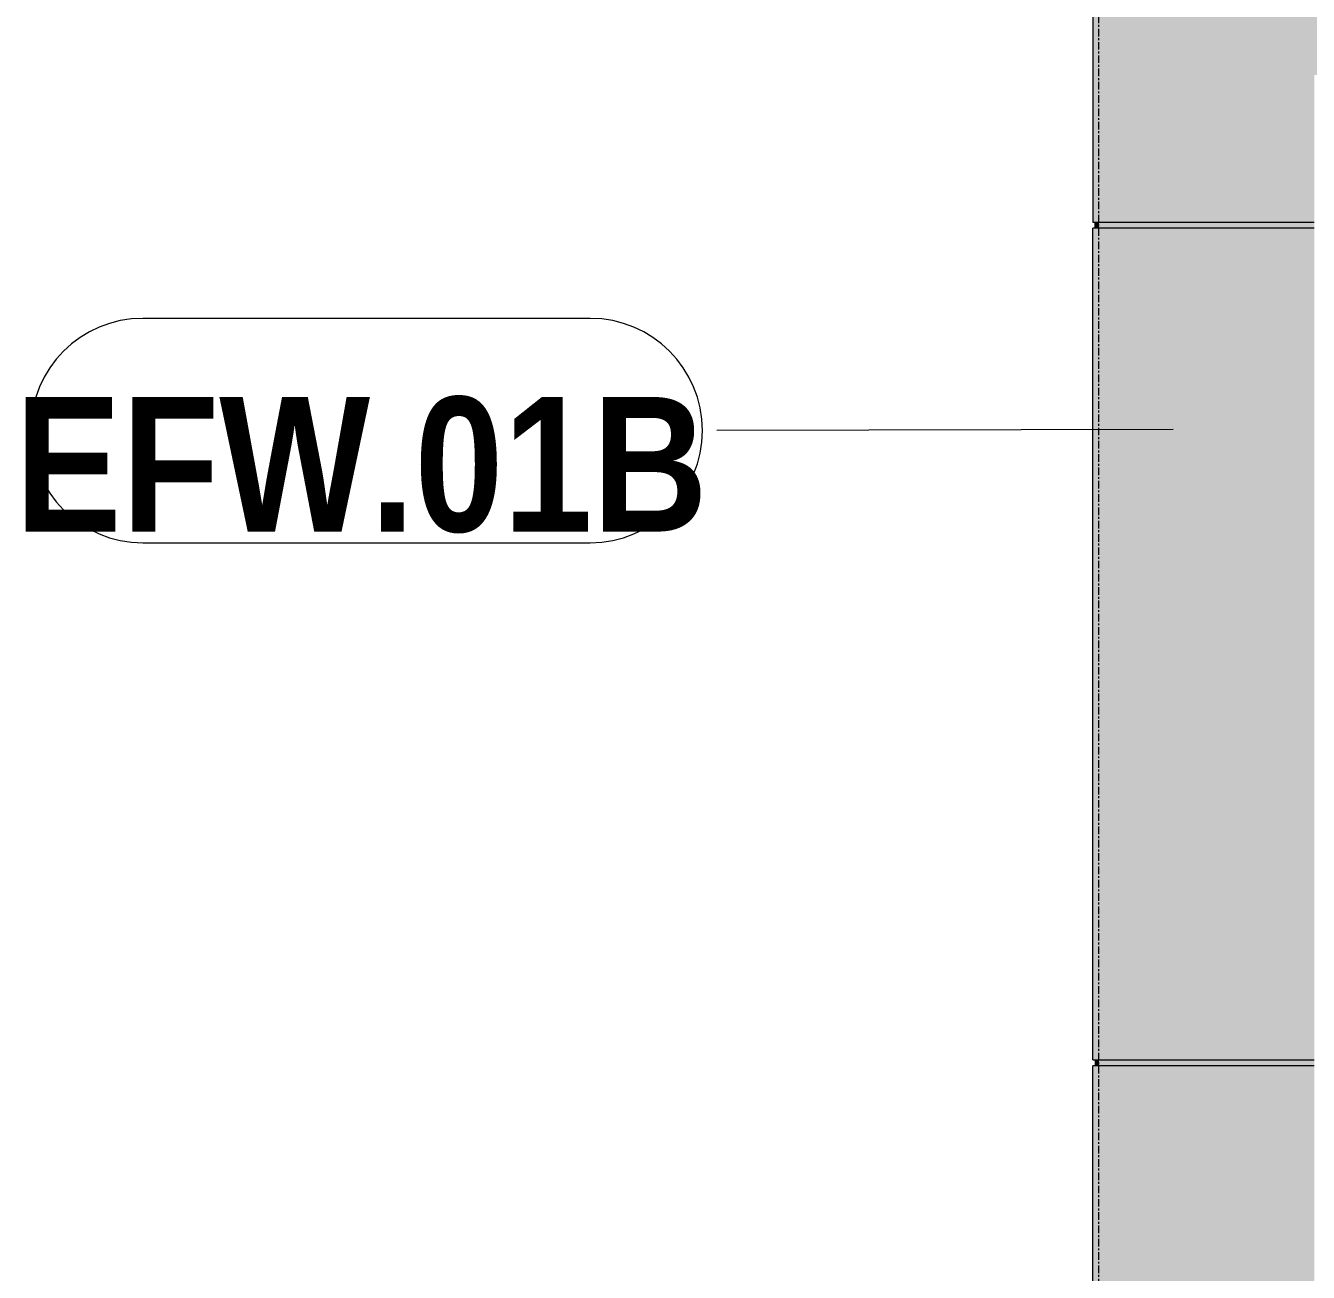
# Model space of a CAD drawing. Header units: millimetres. Extents: x 9199 to 175431, y -4466 to 35300.
# Drawn here: x 15443 to 17587, y 2945 to 5028 of the extents above; entities that cross this region are included whole.
import ezdxf

# ---------------------------------------------------------------- set-up
doc = ezdxf.new("R2010")
doc.units = ezdxf.units.MM
doc.linetypes.add('Grid Line', pattern=[22.225, 12.7, -3.175, 3.175, -3.175])
for name, color, linetype, lineweight in [('A-WALL', 113, 'Continuous', 9), ('A-WALL-IDEN', 211, 'Continuous', 9), ('A-WALL-PATT-2', 111, 'Continuous', 5), ('S-GRID-1', 1, 'Grid Line', 9)]:
    doc.layers.add(name, color=color, linetype=linetype, lineweight=lineweight)
doc.styles.add('Arial_B', font='arialbd.ttf', dxfattribs={"width": 0.85, "height": 225})

# ---------------------------------------------------------------- blocks, each defined once
blk = doc.blocks.new('CTL_WALL TAG NO MARK - 10-2062273-TKCS_MẶT ĐỨNG HƯỚNG ĐÔNG')
at = {"layer": 'A-WALL-IDEN'}
for p, q in [((16419.1, 30293.1), (15671.4, 30293.1)), ((15671.4, 29918.1), (16419.1, 29918.1))]:
    blk.add_line(p, q, dxfattribs=at)
for centre, start, end in [((15671.4, 30105.6), 90, 270), ((16419.1, 30105.6), 270, 90)]:
    blk.add_arc(centre, 187.5, start, end, dxfattribs=at)

msp = doc.modelspace()

# ---------------------------------------------------------------- hatches: boundary and pattern name
at = {"layer": 'A-WALL-PATT-2'}
h = msp.add_hatch(color=256, dxfattribs=at)
h.paths.add_polyline_path([(17236.9, 2200), (17236.9, 3290), (17226.9, 3290), (17226.9, 2200)])
h.paths.add_polyline_path([(17236.9, 3300), (17236.9, 4690), (17226.9, 4690), (17226.9, 3300)])
h.paths.add_polyline_path([(17226.9, 4700), (17236.9, 4700), (17236.9, 5550), (17226.9, 5550)])
h = msp.add_hatch(color=256, dxfattribs=at)
h.paths.add_polyline_path([(17268.2, 2200), (17596.9, 2200), (17596.9, 3290), (17236.9, 3290), (17236.9, 2200)])
h.paths.add_polyline_path([(17596.9, 3300), (17596.9, 4690), (17236.9, 4690), (17236.9, 3300), (17268.2, 3300)])
h.paths.add_polyline_path([(17236.9, 4700), (17596.9, 4700), (17596.9, 4945.8), (17586.9, 4945.8), (17586.9, 5550), (17236.9, 5550)])
for points in [[(19126.9, 4945.8), (19136.9, 4945.8), (19136.9, 5550), (17586.9, 5550), (17586.9, 4945.8), (18326.3, 4945.8)], [(17236.9, 4690), (17236.9, 4700), (17230.9, 4700), (17230.9, 4690)], [(17268.2, 4690), (17596.9, 4690), (17596.9, 4700), (17236.9, 4700), (17236.9, 4690)], [(17236.9, 3290), (17236.9, 3300), (17230.9, 3300), (17230.9, 3290)], [(17268.2, 3290), (17596.9, 3290), (17596.9, 3300), (17236.9, 3300), (17236.9, 3290)]]:
    msp.add_hatch(color=256, dxfattribs=at).paths.add_polyline_path(points)

# ---------------------------------------------------------------- linework, layer by layer
at = {"layer": 'A-WALL'}
for p, q in [((17226.9, 29350), (17226.9, 4700)), ((17226.9, 4700), (17596.9, 4700)), ((17230.9, 4690), (17230.9, 4700)), ((17226.9, 3300), (17226.9, 4690)), ((17596.9, 4690), (17226.9, 4690)), ((17226.9, 3300), (17596.9, 3300)), ((17226.9, 1500), (17226.9, 3290)), ((17596.9, 3290), (17226.9, 3290)), ((17230.9, 3300), (17230.9, 3290))]:
    msp.add_line(p, q, dxfattribs=at)
at = {"layer": 'A-WALL-IDEN'}
msp.add_line((17361.2, 4353.1), (16598.4, 4351.6), dxfattribs=at)
at = {"layer": 'S-GRID-1'}
msp.add_line((17236.9, 1454.4), (17236.9, 30542.5), dxfattribs=at)

# ---------------------------------------------------------------- block references
at = {"layer": 'A-WALL-IDEN'}
msp.add_blockref('CTL_WALL TAG NO MARK - 10-2062273-TKCS_MẶT ĐỨNG HƯỚNG ĐÔNG', (-32.3, -25754), dxfattribs=at)

# ---------------------------------------------------------------- texts
at = {"layer": 'A-WALL-IDEN', "insert": (16004.3, 4293.6), "char_height": 225, "width": 1180.65, "attachment_point": 5, "line_spacing_factor": 0.936439, "style": 'Arial_B'}
msp.add_mtext('\\pt6.37425,12.75075,19.125,25.49925,31.87575,38.25,44.62425,51.00075,57.375,63.74925,70.12575,76.5,82.87425,89.25075,95.625,101.99925,108.37575,114.75,121.12425,127.50075,133.875,140.24925,146.62575,153,159.37425,165.75075,172.125,178.49925,184.87575,191.25,197.62425,204.00075;EFW.01B', dxfattribs=at)

doc.saveas('drawing.dxf')
